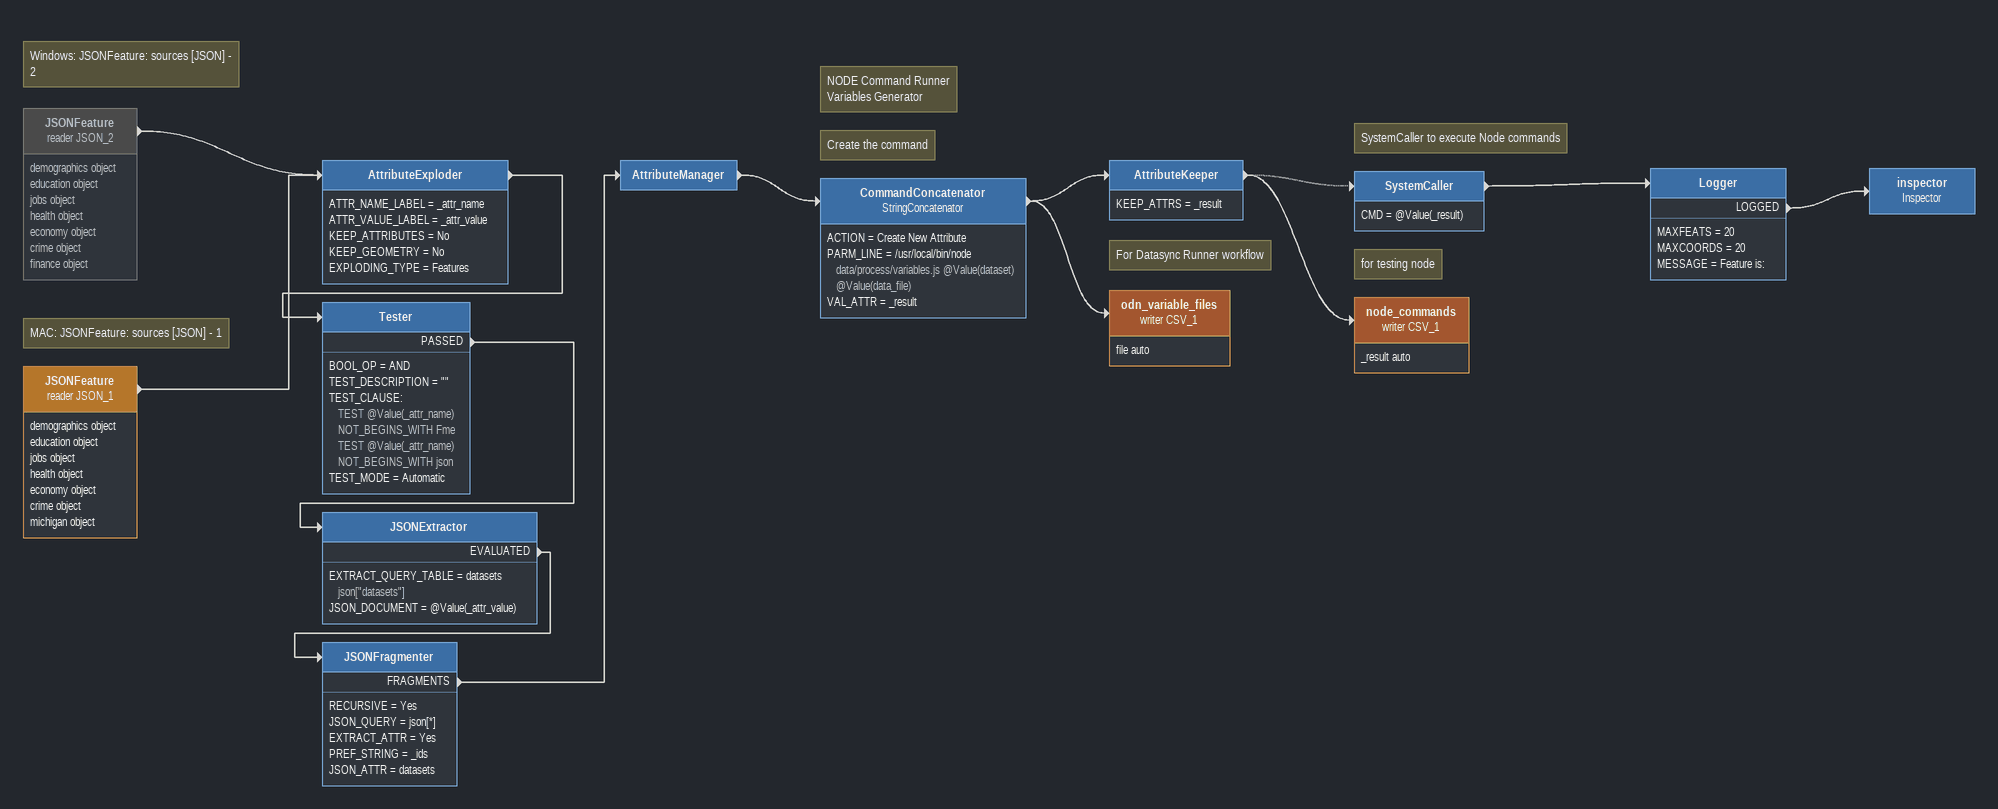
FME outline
Note: Windows: JSONFeature: sources [JSON] - 2
JSONFeature (reader JSON_2) [off]
    attributes: demographics object, education object, jobs object, health object, economy object, crime object, finance object
    -> AttributeExploder
Note: MAC: JSONFeature: sources [JSON] - 1
JSONFeature (reader JSON_1)
    attributes: demographics object, education object, jobs object, health object, economy object, crime object, michigan object
    -> AttributeExploder
AttributeExploder
    ATTR_NAME_LABEL = _attr_name
    ATTR_VALUE_LABEL = _attr_value
    KEEP_ATTRIBUTES = No
    KEEP_GEOMETRY = No
    EXPLODING_TYPE = Features
    -> Tester
Tester
    BOOL_OP = AND
    TEST_DESCRIPTION = ""
    TEST_CLAUSE:
      TEST @Value(_attr_name) NOT_BEGINS_WITH Fme
      TEST @Value(_attr_name) NOT_BEGINS_WITH json
    TEST_MODE = Automatic
    PASSED -> JSONExtractor
JSONExtractor
    EXTRACT_QUERY_TABLE = datasets json["datasets"]
    JSON_DOCUMENT = @Value(_attr_value)
    EVALUATED -> JSONFragmenter
JSONFragmenter
    RECURSIVE = Yes
    JSON_QUERY = json[*]
    EXTRACT_ATTR = Yes
    PREF_STRING = _ids
    JSON_ATTR = datasets
    FRAGMENTS -> AttributeManager
AttributeManager
    -> CommandConcatenator
Note: Create the command
Note: NODE Command Runner / Variables Generator
CommandConcatenator: StringConcatenator
    ACTION = Create New Attribute
    PARM_LINE = /usr/local/bin/node data/process/variables.js @Value(dataset) @Value(data_file)
    VAL_ATTR = _result
    -> AttributeKeeper
    -> odn_variable_files (writer CSV_1)
AttributeKeeper
    KEEP_ATTRS = _result
    -> SystemCaller [off]
    -> node_commands (writer CSV_1)
Note: SystemCaller to execute Node commands
SystemCaller
    CMD = @Value(_result)
    -> Logger
Logger
    MAXFEATS = 20
    MAXCOORDS = 20
    MESSAGE = Feature is:
    LOGGED -> inspector
inspector: Inspector
Note: for testing node
node_commands (writer CSV_1)
    attributes: _result auto
Note: For Datasync Runner workflow
odn_variable_files (writer CSV_1)
    attributes: file auto
